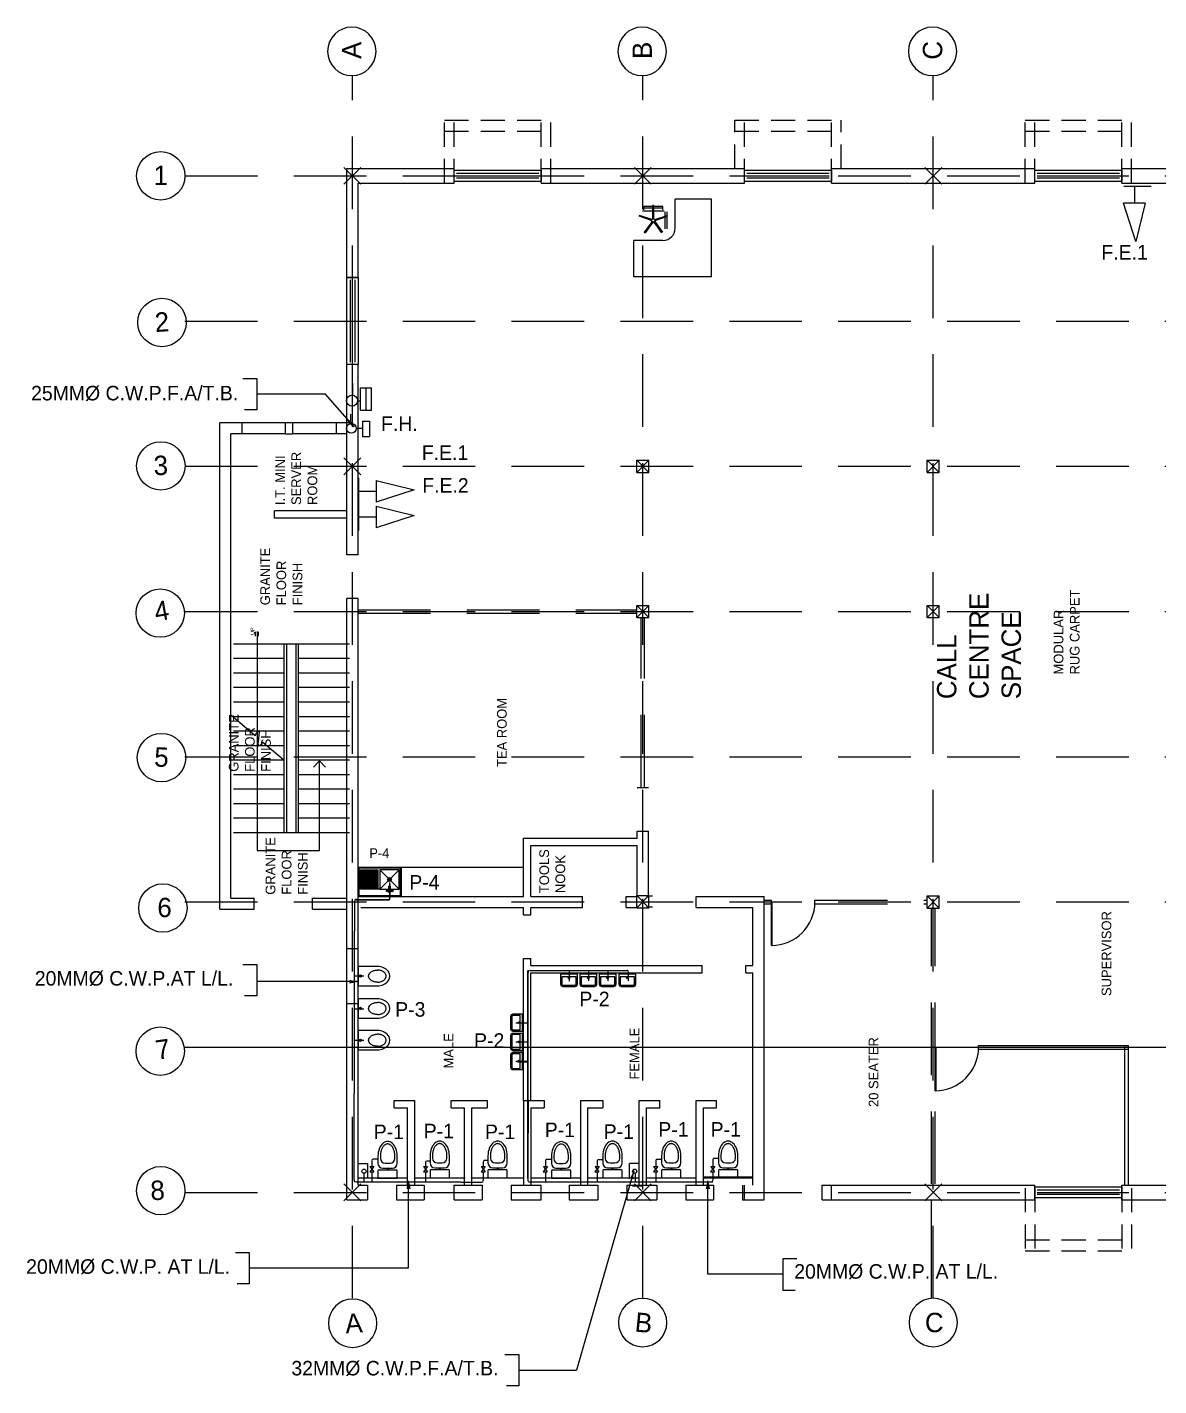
# Model space of a CAD drawing. Extents: x -2017610 to 288295, y -639251 to 250994.
# Drawn here: x -299957 to -276574, y -313928 to -285862 of the extents above; entities that cross this region are included whole.
import ezdxf
from ezdxf.enums import TextEntityAlignment as Align

# ---------------------------------------------------------------- set-up
doc = ezdxf.new("R2010")
doc.units = 0
doc.header["$LTSCALE"] = 2
doc.header["$MEASUREMENT"] = 0
doc.linetypes.add('DASHED', pattern=[0.75, 0.5, -0.25])
doc.linetypes.add('DASHED2', pattern=[0.375, 0.25, -0.125])
doc.layers.get('0').update_dxf_attribs({"linetype": 'CONTINUOUS'})
for name, color, linetype in [('DIM', 8, 'CONTINUOUS'), ('DOORS', 8, 'CONTINUOUS'), ('FIXTURES', 7, 'CONTINUOUS'), ('GRID', 8, 'CONTINUOUS'), ('GRIDLINES', 8, 'DASHED2'), ('HANDRAILS', 8, 'CONTINUOUS'), ('HATCH', 8, 'CONTINUOUS'), ('LAYER1', 8, 'CONTINUOUS'), ('LAYER2', 8, 'CONTINUOUS'), ('LAYER4', 8, 'CONTINUOUS'), ('LAYER5', 8, 'CONTINUOUS'), ('SUPERVISOR_S_SEAT', 7, 'CONTINUOUS'), ('TEXT', 8, 'CONTINUOUS'), ('TEXT3', 8, 'CONTINUOUS'), ('WALLS', 8, 'CONTINUOUS'), ('WIN_DOORS', 8, 'CONTINUOUS'), ('WINDOWS_DOORS', 8, 'CONTINUOUS'), ('WTER', 8, 'CONTINUOUS')]:
    doc.layers.add(name, color=color, linetype=linetype)
doc.styles.add('LUCY', font='lsansi.ttf')
doc.styles.add('STYLUS', font='stylu.ttf')

# ---------------------------------------------------------------- blocks, each defined once
blk = doc.blocks.new('GRID_NO')
at = {"layer": 'GRID'}
blk.add_circle((0, 500), 500, dxfattribs=at)
blk.add_attdef('GRNO', text='', height=400, dxfattribs=at).set_placement((0, 500), align=Align.MIDDLE_CENTER)
blk = doc.blocks.new('W1800')
at = {"layer": 'WINDOWS_DOORS'}
for p, q in [((0, -1800), (0, 0)), ((0, 0), (230, 0)), ((230, 0), (230, -1800)), ((69, -1750), (69, -50)), ((114, -50), (114, -1750)), ((161, -1750), (161, -50)), ((230, -1800), (0, -1800))]:
    blk.add_line(p, q, dxfattribs=at)
blk = doc.blocks.new('STEP_ARROW')
at = {"layer": 'HATCH'}
for p, q in [((4524, 0), (0, 0)), ((0, 0), (0, -1290)), ((4431, 30), (4521, 30)), ((4431, -30), (4521, -30)), ((0, -1290), (1850, -1290)), ((1850, -1290), (1725, -1165)), ((1850, -1290), (1725, -1415))]:
    blk.add_line(p, q, dxfattribs=at)
at = {"layer": 'TEXT', "insert": (4454, 51), "char_height": 80, "width": 68, "attachment_point": 7}
blk.add_mtext('{\\fStylus BT|b0|i0|c0|p34;UP}', dxfattribs=at)
blk = doc.blocks.new('STEP_CUT')
at = {"layer": 'HANDRAILS', "linetype": 'CONTINUOUS'}
for p, q in [((333, 571), (-86, 79)), ((-225, -85), (-599, -524))]:
    blk.add_line(p, q, dxfattribs=at)
for points, knots in [([(-224, 17), (-266, 20), (-337, 17), (-265, -49), (-225, -85)], [321.725709, 321.725709, 321.725709, 321.725709, 418.129398, 535.034836, 535.034836, 535.034836, 535.034836]), ([(-86, 79), (-42, 49), (80, -36), (-134, 10), (-224, 17)], [0, 0, 0, 0, 115.30598, 321.725709, 321.725709, 321.725709, 321.725709])]:
    blk.add_open_spline(points, degree=3, knots=knots, dxfattribs=at)
blk = doc.blocks.new('WC')
for p, q in [((0, 458), (0, 308)), ((50, 458), (50, 408)), ((150, 308), (250, 308)), ((350, 408), (350, 458)), ((400, 308), (400, 458)), ((0, 150), (0, 0)), ((0, 0), (400, 0)), ((25, 175), (375, 175)), ((100, 208), (300, 208)), ((190, 208), (190, 175)), ((210, 208), (210, 175)), ((400, 0), (400, 150))]:
    blk.add_line(p, q)
for centre, radius, start, end in [((100, 308), 100, 180, 270), ((150, 408), 100, 180, 270), ((250, 408), 100, 270, 0), ((300, 308), 100, 270, 0), ((300, 308), 100, 270, 0), ((25, 150), 25, 90, 180), ((375, 150), 25, 360, 90)]:
    blk.add_arc(centre, radius, start, end)
blk.add_ellipse((200, 458), major_axis=(0, 300), ratio=0.666667, start_param=4.712389, end_param=7.853982)
blk.add_open_spline([(350, 458), (350, 466), (350, 474), (348, 496), (347, 510), (342, 537), (339, 551), (332, 576), (327, 588), (318, 611), (312, 622), (301, 641), (294, 650), (283, 665), (277, 670), (266, 681), (261, 685), (250, 693), (244, 696), (233, 701), (228, 703), (217, 706), (212, 707), (201, 708), (196, 708), (185, 706), (180, 705), (169, 702), (163, 700), (152, 694), (147, 691), (136, 682), (130, 678), (119, 667), (114, 661), (104, 647), (99, 640), (89, 624), (85, 616), (77, 598), (73, 589), (66, 569), (63, 559), (58, 538), (56, 527), (53, 506), (52, 494), (50, 475), (50, 466), (50, 458)], degree=3, knots=[4.712389, 4.712389, 4.712389, 4.712389, 4.805294, 4.805294, 4.96378, 4.96378, 5.122267, 5.122267, 5.280753, 5.280753, 5.439239, 5.439239, 5.597725, 5.597725, 5.724795, 5.724795, 5.851866, 5.851866, 5.978936, 5.978936, 6.106006, 6.106006, 6.233076, 6.233076, 6.360146, 6.360146, 6.487216, 6.487216, 6.614287, 6.614287, 6.741357, 6.741357, 6.868427, 6.868427, 6.995497, 6.995497, 7.122567, 7.122567, 7.249638, 7.249638, 7.376708, 7.376708, 7.503778, 7.503778, 7.630848, 7.630848, 7.757918, 7.757918, 7.853982, 7.853982, 7.853982, 7.853982])
blk = doc.blocks.new('BIDET')
for p, q in [((0, 400), (0, 0)), ((400, 0), (400, 400)), ((0, 0), (400, 0)), ((0, 0), (200, 0)), ((0, 0), (200, 0))]:
    blk.add_line(p, q)
for radius in [23.9, 18.9, 13.9]:
    blk.add_circle((200, 50), radius)
blk.add_ellipse((200, 400), major_axis=(0, 256), ratio=0.780874, start_param=4.712389, end_param=7.853982)
for points in [[(325, 400), (325, 406), (325, 413), (323, 429), (322, 439), (318, 459), (316, 469), (309, 487), (306, 496), (298, 512), (293, 520), (284, 534), (279, 540), (268, 551), (263, 556), (252, 564), (246, 568), (235, 574), (229, 576), (218, 579), (213, 580), (202, 581), (197, 581), (186, 580), (180, 579), (169, 576), (164, 573), (153, 567), (147, 564), (136, 555), (131, 550), (120, 538), (115, 532), (106, 518), (101, 510), (93, 494), (90, 485), (84, 466), (81, 457), (78, 437), (76, 427), (75, 411), (75, 406), (75, 400)], [(325, 400), (325, 394), (325, 387), (323, 371), (322, 361), (318, 341), (316, 331), (309, 313), (306, 304), (298, 288), (293, 280), (284, 266), (279, 260), (268, 249), (263, 244), (252, 236), (246, 232), (235, 226), (229, 224), (218, 221), (213, 220), (202, 219), (197, 219), (186, 220), (180, 221), (169, 224), (164, 227), (153, 233), (147, 236), (136, 245), (131, 250), (120, 262), (115, 268), (106, 282), (101, 290), (93, 306), (90, 315), (84, 334), (81, 343), (78, 363), (76, 373), (75, 389), (75, 394), (75, 400)]]:
    blk.add_open_spline(points, degree=3, knots=[4.712389, 4.712389, 4.712389, 4.712389, 4.809848, 4.809848, 4.965569, 4.965569, 5.121291, 5.121291, 5.277012, 5.277012, 5.432733, 5.432733, 5.588455, 5.588455, 5.744176, 5.744176, 5.899897, 5.899897, 6.055619, 6.055619, 6.21134, 6.21134, 6.367061, 6.367061, 6.522783, 6.522783, 6.678504, 6.678504, 6.834226, 6.834226, 6.989947, 6.989947, 7.145668, 7.145668, 7.30139, 7.30139, 7.457111, 7.457111, 7.612832, 7.612832, 7.768554, 7.768554, 7.853982, 7.853982, 7.853982, 7.853982])
blk = doc.blocks.new('900_DOOR_2')
at = {"layer": 'LAYER5'}
for p, q in [((900, 20), (0, 20)), ((900, 0), (0, 0))]:
    blk.add_line(p, q, dxfattribs=at)
blk.add_arc((0, 0), 900, 0, 90, dxfattribs=at)
blk = doc.blocks.new('SINK900')
for p, q in [((0, 600), (0, 0)), ((900, 600), (0, 600)), ((0, 600), (50, 600)), ((0, 600), (100, 600)), ((20, 580), (20, 20)), ((880, 580), (20, 580)), ((880, 20), (880, 580)), ((900, 0), (900, 600)), ((450, 450), (50, 50)), ((50, 450), (450, 50)), ((50, 450), (50, 50)), ((450, 450), (50, 450)), ((168, 489), (325, 489)), ((230, 518), (230, 390)), ((230, 518), (260, 518)), ((260, 390), (230, 390)), ((260, 518), (260, 390)), ((450, 50), (450, 450)), ((450, 50), (450, 450)), ((450, 450), (850, 450)), ((490, 50), (490, 450)), ((490, 425), (850, 425)), ((490, 400), (850, 400)), ((490, 375), (850, 375)), ((490, 350), (850, 350)), ((490, 325), (850, 325)), ((490, 300), (850, 300)), ((850, 450), (850, 50)), ((0, 0), (900, 0)), ((20, 20), (880, 20)), ((50, 50), (450, 50)), ((490, 275), (850, 275)), ((850, 250), (490, 250)), ((850, 225), (490, 225)), ((850, 225), (490, 225)), ((850, 200), (490, 200)), ((850, 175), (490, 175)), ((850, 150), (490, 150)), ((850, 125), (490, 125)), ((850, 100), (490, 100)), ((850, 75), (490, 75)), ((850, 50), (490, 50))]:
    blk.add_line(p, q)
for centre, radius in [((197, 485), 20), ((250, 250), 40), ((288, 485), 20), ((250, 250), 30)]:
    blk.add_circle(centre, radius)
blk = doc.blocks.new('DESK_N_SEAT_1')
at = {"layer": 'SUPERVISOR_S_SEAT'}
for p, q in [((-823, -823), (-823, 777)), ((-823, 777), (-73, 777)), ((-73, 177), (-73, 777)), ((97, 564), (85, 548)), ((318, 403), (97, 564)), ((340, 411), (425, 670)), ((350, 408), (434, 667)), ((359, 404), (444, 664)), ((444, 664), (425, 670)), ((534, 155), (534, 597)), ((559, 573), (624, 573)), ((594, 179), (594, 573)), ((624, 179), (624, 573)), ((306, 387), (85, 548)), ((306, 364), (85, 204)), ((312, 395), (91, 556)), ((312, 356), (91, 195)), ((318, 348), (97, 187)), ((340, 341), (425, 81)), ((350, 344), (434, 84)), ((359, 347), (444, 87)), ((373, 386), (646, 386)), ((373, 376), (646, 376)), ((373, 366), (646, 366)), ((646, 366), (646, 386)), ((164, 131), (514, 131)), ((164, 91), (514, 91)), ((425, 81), (444, 87)), ((559, 179), (624, 179)), ((177, -73), (777, -73)), ((777, -823), (777, -73)), ((-823, -823), (777, -823))]:
    blk.add_line(p, q, dxfattribs=at)
blk.add_circle((339, 376), 35, dxfattribs=at)
blk.add_arc((177, 177), 250, 180, 270, dxfattribs=at)
blk = doc.blocks.new('250_COLUMN')
at = {"layer": 'LAYER1'}
for p, q in [((125, 125), (-125, -125)), ((-125, 125), (125, -125))]:
    blk.add_line(p, q, dxfattribs=at)
at = {"layer": 'LAYER2'}
for p, q in [((-125, 125), (125, 125)), ((-125, 125), (-125, -125)), ((125, 125), (125, -125)), ((-125, -125), (125, -125))]:
    blk.add_line(p, q, dxfattribs=at)
blk = doc.blocks.new('BASIN350')
for p, q in [((0, 200), (0, 0)), ((0, 0), (350, 0)), ((25, 200), (25, 50)), ((25, 50), (325, 50)), ((300, 250), (50, 250)), ((300, 225), (50, 225)), ((325, 50), (325, 200)), ((350, 0), (350, 200))]:
    blk.add_line(p, q)
for radius in [17.4, 12.4]:
    blk.add_circle((175, 75), radius)
for centre, radius, start, end in [((50, 200), 50, 90, 180), ((50, 200), 25, 90, 180), ((300, 200), 50, 0, 90), ((300, 200), 25, 360, 90)]:
    blk.add_arc(centre, radius, start, end)

msp = doc.modelspace()

# ---------------------------------------------------------------- linework, layer by layer
at = {"layer": 'DOORS', "color": 1}
for p, q in [((-293236, -293212.7), (-293236, -293453.7)), ((-293197.5, -294120.4), (-293333.4, -294016.6)), ((-293266.1, -294050.2), (-293266.1, -293853)), ((-293125.7, -305577.8), (-295214.7, -305577.8)), ((-293125.7, -305577.8), (-293293.4, -305611.4)), ((-287421.3, -309488.7), (-288604.5, -313604.4)), ((-292085.1, -309692.6), (-292051.5, -309860.3)), ((-292085.1, -309726.8), (-292085.1, -311500.8)), ((-285901.9, -309691.4), (-285868.3, -309859.1)), ((-285901.9, -309746.8), (-285901.9, -311613.8)), ((-292085.1, -311500.8), (-295366.9, -311500.8)), ((-285901.9, -311613.8), (-284341.9, -311613.8)), ((-289800, -313604.4), (-288604.5, -313604.4))]:
    msp.add_line(p, q, dxfattribs=at)
for points in [[(-293197.5, -294120.4), (-293333.4, -294016.6), (-293284.1, -293971)], [(-293125.7, -305577.8), (-293293.4, -305611.4), (-293295.1, -305544.3)], [(-287421.3, -309488.7), (-287435.3, -309659.2), (-287500.3, -309642.3)], [(-292085.1, -309692.6), (-292051.5, -309860.3), (-292118.6, -309862)], [(-285901.9, -309691.4), (-285868.3, -309859.1), (-285935.4, -309860.9)]]:
    msp.add_solid(points, dxfattribs=at)
at = {"layer": 'FIXTURES'}
msp.add_line((-289700.6, -303217.9), (-293120.6, -303217.9), dxfattribs=at)
at = {"layer": 'GRIDLINES', "ltscale": 3000}
for p, q in [((-293235.6, -312120), (-293235.6, -286862.1)), ((-287235.6, -312120), (-287235.6, -286862.1)), ((-281235.6, -312120), (-281235.6, -286862.1)), ((-296697, -288932.9), (-259448.7, -288932.9)), ((-296697, -291932.9), (-259448.7, -291932.9)), ((-296697, -294932.9), (-259448.7, -294932.9)), ((-296697, -297932.9), (-259448.7, -297932.9)), ((-293120.6, -297895.4), (-287360.6, -297895.4)), ((-293120.6, -297970.4), (-287360.6, -297970.4)), ((-287273.1, -301567.9), (-287273.1, -298057.9)), ((-287198.1, -301567.9), (-287198.1, -298057.9)), ((-296697, -300932.9), (-259448.7, -300932.9)), ((-296697, -303932.9), (-259448.7, -303932.9)), ((-283680.6, -303895.4), (-281360.6, -303895.4)), ((-283680.6, -303970.4), (-281360.6, -303970.4)), ((-281273.1, -309757.9), (-281273.1, -304057.9)), ((-281198.1, -309757.9), (-281198.1, -304057.9)), ((-296697, -309932.9), (-259448.7, -309932.9))]:
    msp.add_line(p, q, dxfattribs=at)
at = {"layer": 'GRIDLINES', "color": 206, "linetype": 'CONTINUOUS', "ltscale": 3000}
for p, q in [((-284730.6, -303892.9), (-284580.6, -303892.9)), ((-284730.6, -303895.4), (-284580.6, -303895.4)), ((-284580.6, -303970.4), (-284580.6, -303895.4)), ((-283680.6, -303970.4), (-283680.6, -303895.4)), ((-284730.6, -303970.4), (-284580.6, -303970.4)), ((-280298.1, -306970.4), (-280298.1, -306895.4))]:
    msp.add_line(p, q, dxfattribs=at)
at = {"layer": 'HANDRAILS'}
for p, q in [((-294644.6, -302505.2), (-294644.6, -298605.2)), ((-294594.6, -302505.2), (-294594.6, -298605.2)), ((-294399.6, -302505.2), (-294399.6, -298605.2)), ((-294349.6, -302505.2), (-294349.6, -298605.2))]:
    msp.add_line(p, q, dxfattribs=at)
at = {"layer": 'LAYER1'}
for p, q in [((-293410.6, -288757.9), (-293060.6, -289107.9)), ((-293060.6, -288757.9), (-293410.6, -289107.9)), ((-287410.6, -288757.9), (-287060.6, -289107.9)), ((-287060.6, -288757.9), (-287410.6, -289107.9)), ((-281410.6, -288757.9), (-281060.6, -289107.9)), ((-281060.6, -288757.9), (-281410.6, -289107.9)), ((-293410.6, -294757.9), (-293060.6, -295107.9)), ((-293060.6, -294757.9), (-293410.6, -295107.9)), ((-293299.6, -298605.2), (-295694.6, -298605.2)), ((-294644.6, -298905.2), (-295694.6, -298905.2)), ((-293299.6, -298905.2), (-294349.6, -298905.2)), ((-294644.6, -299205.2), (-295694.6, -299205.2)), ((-293299.6, -299205.2), (-294349.6, -299205.2)), ((-294644.6, -299505.2), (-295694.6, -299505.2)), ((-293299.6, -299505.2), (-294349.6, -299505.2)), ((-294644.6, -299805.2), (-295694.6, -299805.2)), ((-293299.6, -299805.2), (-294349.6, -299805.2)), ((-294644.6, -300105.2), (-295694.6, -300105.2)), ((-293299.6, -300105.2), (-294349.6, -300105.2)), ((-295349.7, -300405.2), (-295694.6, -300405.2)), ((-294644.6, -300405.2), (-295349.7, -300405.2)), ((-293299.6, -300405.2), (-294349.6, -300405.2)), ((-294997.2, -300705.2), (-295694.6, -300705.2)), ((-294644.6, -300705.2), (-294997.2, -300705.2)), ((-293299.6, -300705.2), (-294349.6, -300705.2)), ((-294644.6, -301005.2), (-295694.6, -301005.2)), ((-293299.6, -301005.2), (-294349.6, -301005.2)), ((-294644.6, -301305.2), (-295694.6, -301305.2)), ((-293299.6, -301305.2), (-294349.6, -301305.2)), ((-294644.6, -301605.2), (-295694.6, -301605.2)), ((-293299.6, -301605.2), (-294349.6, -301605.2)), ((-294644.6, -301905.2), (-295694.6, -301905.2)), ((-293299.6, -301905.2), (-294349.6, -301905.2)), ((-294644.6, -302205.2), (-295694.6, -302205.2)), ((-293299.6, -302205.2), (-294349.6, -302205.2)), ((-293299.6, -302505.2), (-295694.6, -302505.2)), ((-293410.6, -309757.9), (-293060.6, -310107.9)), ((-293060.6, -309757.9), (-293410.6, -310107.9)), ((-287410.6, -309757.9), (-287060.6, -310107.9)), ((-287060.6, -309757.9), (-287410.6, -310107.9)), ((-281410.6, -309757.9), (-281060.6, -310107.9)), ((-281060.6, -309757.9), (-281410.6, -310107.9))]:
    msp.add_line(p, q, dxfattribs=at)
at = {"layer": 'LAYER4', "linetype": 'DASHED2', "ltscale": 1000}
for p, q in [((-291335.6, -287782.9), (-289135.6, -287782.9)), ((-291335.6, -289082.9), (-291335.6, -287782.9)), ((-291135.6, -289082.9), (-291135.6, -287782.9)), ((-289335.6, -289082.9), (-289335.6, -287782.9)), ((-289135.6, -289082.9), (-289135.6, -287782.9)), ((-285335.6, -287782.9), (-283135.6, -287782.9)), ((-285335.6, -288782.9), (-285335.6, -287782.9)), ((-285135.6, -289082.9), (-285135.6, -287782.9)), ((-283335.6, -289082.9), (-283335.6, -287782.9)), ((-283135.6, -288782.9), (-283135.6, -287782.9)), ((-279335.6, -287782.9), (-277135.6, -287782.9)), ((-279335.6, -289082.9), (-279335.6, -287782.9)), ((-279135.6, -289082.9), (-279135.6, -287782.9)), ((-277335.6, -289082.9), (-277335.6, -287782.9)), ((-277135.6, -289082.9), (-277135.6, -287782.9)), ((-291335.6, -288012.9), (-289135.6, -288012.9)), ((-285335.6, -288012.9), (-283135.6, -288012.9)), ((-279335.6, -288012.9), (-277135.6, -288012.9)), ((-279335.6, -309842.9), (-279335.6, -311142.9)), ((-279135.6, -309842.9), (-279135.6, -311142.9)), ((-277335.6, -309842.9), (-277335.6, -311142.9)), ((-277135.6, -309842.9), (-277135.6, -311142.9)), ((-279335.6, -310912.9), (-277135.6, -310912.9)), ((-279335.6, -311142.9), (-277135.6, -311142.9))]:
    msp.add_line(p, q, dxfattribs=at)
at = {"layer": 'TEXT'}
msp.add_line((-281273.1, -312120), (-281273.1, -310107.9), dxfattribs=at)
at = {"layer": 'TEXT3', "color": 4}
for p, q in [((-276734.5, -289154), (-277294.5, -289154)), ((-277074.4, -289146.7), (-277074.4, -289500.2)), ((-276854.7, -289500.2), (-277303.5, -289500.2)), ((-277047.1, -290287.7), (-277303.5, -289500.2)), ((-276854.7, -289500.2), (-277047.1, -290287.7)), ((-292962.5, -293312.9), (-292962.5, -293772.9)), ((-293124.2, -293577.6), (-293071.6, -293577.6)), ((-293029.7, -294001), (-293029.7, -294319.1)), ((-293029.7, -294001), (-292882.1, -294001)), ((-292882.1, -294001), (-292882.1, -294319.1)), ((-293159.8, -294145.5), (-293029.7, -294145.5)), ((-293029.7, -294319.1), (-292882.1, -294319.1)), ((-293107.3, -295170), (-293107.3, -295730)), ((-292747.3, -295227.7), (-292747.3, -295676.4)), ((-292747.3, -295227.7), (-291959.7, -295420)), ((-293107.3, -295447.3), (-292747.3, -295447.3)), ((-291959.7, -295420), (-292747.3, -295676.4)), ((-293107.3, -295700), (-293107.3, -296260)), ((-292747.3, -295757.7), (-292747.3, -296206.4)), ((-292747.3, -295757.7), (-291959.7, -295950)), ((-293107.3, -295977.3), (-292747.3, -295977.3)), ((-291959.7, -295950), (-292747.3, -296206.4)), ((-289827.8, -307238.1), (-289605.4, -307238.1))]:
    msp.add_line(p, q, dxfattribs=at)
at = {"layer": 'TEXT3', "color": 1}
for p, q in [((-295502.5, -293118.9), (-295214.7, -293118.9)), ((-295214.7, -293118.9), (-295214.7, -293766.3)), ((-293792.7, -293442.8), (-295214.7, -293442.8)), ((-293197.5, -294120.4), (-293792.7, -293442.8)), ((-295214.7, -293766.3), (-295468.6, -293766.3)), ((-295502.5, -305226.6), (-295214.7, -305226.6)), ((-295214.7, -305226.6), (-295214.7, -305873.9)), ((-295214.7, -305873.9), (-295468.6, -305873.9)), ((-295654.6, -311177.1), (-295366.9, -311177.1)), ((-295366.9, -311177.1), (-295366.9, -311824.4)), ((-284054.1, -311306), (-284341.9, -311306)), ((-284341.9, -311306), (-284341.9, -311953.4)), ((-295366.9, -311824.4), (-295620.8, -311824.4)), ((-284341.9, -311953.4), (-284088, -311953.4)), ((-290087.8, -313280.8), (-289800, -313280.8)), ((-289800, -313280.8), (-289800, -313928.1)), ((-289800, -313928.1), (-290053.9, -313928.1))]:
    msp.add_line(p, q, dxfattribs=at)
at = {"layer": 'TEXT3', "color": 4, "linetype": 'DASHED'}
for p, q in [((-292460.9, -303573.5), (-292460.9, -303849.9)), ((-293200.5, -309683.1), (-293188.6, -303908.4)), ((-293158.6, -303878.5), (-292491, -303879.9)), ((-289571.5, -305347.9), (-287564.8, -305347.9)), ((-288750.9, -305575.2), (-288750.9, -305347.9)), ((-288350.9, -305565.2), (-288350.9, -305347.9)), ((-287950.9, -305568.1), (-287950.9, -305347.9)), ((-293191.8, -305460), (-292999.4, -305460)), ((-289607.1, -308050.6), (-289601.5, -305377.9)), ((-287534.8, -305568.1), (-287534.8, -305377.9)), ((-293193.2, -306140), (-292999.4, -306140)), ((-289810.4, -306430), (-289603.7, -306430)), ((-293194.6, -306790), (-292999.4, -306790)), ((-289810.4, -306820), (-289604.5, -306820)), ((-289607.1, -308040.6), (-289610.4, -309683.9)), ((-292835.4, -309277), (-292835.4, -309399.8)), ((-292711.2, -309247), (-292805.4, -309247)), ((-290435.3, -309272), (-290503, -309272)), ((-289248.6, -309280), (-289248.6, -309399.8)), ((-289108.6, -309250), (-289218.6, -309250)), ((-288060.4, -309260), (-288150.4, -309260)), ((-286970.4, -309280), (-286970.4, -309399.8)), ((-286850.4, -309250), (-286940.4, -309250)), ((-285790.4, -309260), (-285790.4, -309399.8)), ((-285670.4, -309230), (-285760.4, -309230)), ((-293002.8, -309537.6), (-293002.8, -309713.5)), ((-292835.4, -309509.1), (-292835.4, -309713.7)), ((-291726.5, -309317.7), (-291726.5, -309399.8)), ((-291726.5, -309509.1), (-291726.5, -309716.1)), ((-291632.9, -309287.7), (-291696.5, -309287.7)), ((-290533, -309302), (-290533, -309399.8)), ((-290533, -309509.1), (-290533, -309688.5)), ((-289248.6, -309509.1), (-289248.6, -309713.8)), ((-288180.4, -309290), (-288180.4, -309399.8)), ((-288180.4, -309509.1), (-288180.4, -309713.5)), ((-287395.8, -309538.2), (-287395.8, -309713.2)), ((-286970.4, -309509.1), (-286970.4, -309713.1)), ((-285790.4, -309453.6), (-285790.4, -309457.3)), ((-285790.4, -309509.1), (-285790.4, -309683.1)), ((-293170.6, -309713.2), (-290563.1, -309718.5)), ((-289580.4, -309714), (-286931, -309713)), ((-286941.3, -309714), (-285820.4, -309713.1))]:
    msp.add_line(p, q, dxfattribs=at)
at = {"layer": 'TEXT3', "color": 4, "linetype": 'CONTINUOUS'}
for p, q in [((-292792.6, -309399.8), (-292879.4, -309509.1)), ((-292792.6, -309399.8), (-292879.4, -309509.1)), ((-292879.4, -309509.1), (-292796.8, -309509.1)), ((-292879.4, -309509.1), (-292796.8, -309509.1)), ((-292878.1, -309399.8), (-292792.6, -309399.8)), ((-292878.1, -309399.8), (-292796.8, -309509.1)), ((-292878.1, -309399.8), (-292792.6, -309399.8)), ((-292878.1, -309399.8), (-292796.8, -309509.1)), ((-291683.8, -309399.8), (-291770.6, -309509.1)), ((-291683.8, -309399.8), (-291770.6, -309509.1)), ((-291770.6, -309509.1), (-291688, -309509.1)), ((-291770.6, -309509.1), (-291688, -309509.1)), ((-291769.3, -309399.8), (-291683.8, -309399.8)), ((-291769.3, -309399.8), (-291688, -309509.1)), ((-291769.3, -309399.8), (-291683.8, -309399.8)), ((-291769.3, -309399.8), (-291688, -309509.1)), ((-290490.3, -309399.8), (-290577.1, -309509.1)), ((-290490.3, -309399.8), (-290577.1, -309509.1)), ((-290577.1, -309509.1), (-290494.5, -309509.1)), ((-290577.1, -309509.1), (-290494.5, -309509.1)), ((-290575.8, -309399.8), (-290490.3, -309399.8)), ((-290575.8, -309399.8), (-290494.5, -309509.1)), ((-290575.8, -309399.8), (-290490.3, -309399.8)), ((-290575.8, -309399.8), (-290494.5, -309509.1)), ((-289205.9, -309399.8), (-289292.7, -309509.1)), ((-289205.9, -309399.8), (-289292.7, -309509.1)), ((-289292.7, -309509.1), (-289210.1, -309509.1)), ((-289292.7, -309509.1), (-289210.1, -309509.1)), ((-289291.4, -309399.8), (-289205.9, -309399.8)), ((-289291.4, -309399.8), (-289210.1, -309509.1)), ((-289291.4, -309399.8), (-289205.9, -309399.8)), ((-289291.4, -309399.8), (-289210.1, -309509.1)), ((-288137.7, -309399.8), (-288224.5, -309509.1)), ((-288137.7, -309399.8), (-288224.5, -309509.1)), ((-288224.5, -309509.1), (-288141.9, -309509.1)), ((-288224.5, -309509.1), (-288141.9, -309509.1)), ((-288223.2, -309399.8), (-288137.7, -309399.8)), ((-288223.2, -309399.8), (-288141.9, -309509.1)), ((-288223.2, -309399.8), (-288137.7, -309399.8)), ((-288223.2, -309399.8), (-288141.9, -309509.1)), ((-286927.7, -309399.8), (-287014.5, -309509.1)), ((-286927.7, -309399.8), (-287014.5, -309509.1)), ((-287014.5, -309509.1), (-286931.9, -309509.1)), ((-287014.5, -309509.1), (-286931.9, -309509.1)), ((-287013.2, -309399.8), (-286927.7, -309399.8)), ((-287013.2, -309399.8), (-286931.9, -309509.1)), ((-287013.2, -309399.8), (-286927.7, -309399.8)), ((-287013.2, -309399.8), (-286931.9, -309509.1)), ((-285747.7, -309399.8), (-285834.5, -309509.1)), ((-285747.7, -309399.8), (-285834.5, -309509.1)), ((-285834.5, -309509.1), (-285751.9, -309509.1)), ((-285834.5, -309509.1), (-285751.9, -309509.1)), ((-285833.2, -309399.8), (-285747.7, -309399.8)), ((-285833.2, -309399.8), (-285751.9, -309509.1)), ((-285833.2, -309399.8), (-285747.7, -309399.8)), ((-285833.2, -309399.8), (-285751.9, -309509.1))]:
    msp.add_line(p, q, dxfattribs=at)
at = {"layer": 'TEXT3', "color": 4}
msp.add_circle((-293259.7, -294150), 100, dxfattribs=at)
at = {"layer": 'TEXT3', "color": 4, "linetype": 'DASHED'}
for centre, start, end in [((-293158.6, -303908.5), 89.88201, 179.88201), ((-292490.9, -303849.9), 269.88201, 0), ((-289571.5, -305377.9), 90, 179.88201), ((-287564.8, -305377.9), 0, 90), ((-292805.4, -309277), 90, 180), ((-290503, -309302), 90, 180), ((-289218.6, -309280), 90, 180), ((-288150.4, -309290), 90, 180), ((-286940.4, -309280), 90, 180), ((-285760.4, -309260), 90, 180), ((-291696.5, -309317.7), 90, 180), ((-293170.5, -309683.2), 179.88201, 269.88201), ((-290563, -309688.5), 269.88201, 0), ((-289580.4, -309684), 179.88201, 270.02057), ((-285820.4, -309683.1), 270.04229, 0)]:
    msp.add_arc(centre, 30, start, end, dxfattribs=at)
at = {"layer": 'WALLS'}
for p, q in [((-293350.6, -288782.9), (-291135.6, -288782.9)), ((-293350.6, -291032.9), (-293350.6, -288782.9)), ((-291135.6, -289082.9), (-291135.6, -288782.9)), ((-289335.6, -289082.9), (-289335.6, -288782.9)), ((-289335.6, -288782.9), (-285135.6, -288782.9)), ((-285135.6, -289082.9), (-285135.6, -288782.9)), ((-283335.6, -289082.9), (-283335.6, -288782.9)), ((-283335.6, -288782.9), (-279135.6, -288782.9)), ((-279135.6, -289082.9), (-279135.6, -288782.9)), ((-277335.6, -289082.9), (-277335.6, -288782.9)), ((-277335.6, -288782.9), (-273135.6, -288782.9)), ((-293120.6, -289082.9), (-291135.6, -289082.9)), ((-293120.6, -291032.9), (-293120.6, -289082.9)), ((-289335.6, -289082.9), (-285135.6, -289082.9)), ((-283335.6, -289082.9), (-279135.6, -289082.9)), ((-277335.6, -289082.9), (-273135.6, -289082.9)), ((-293120.6, -291032.9), (-293350.6, -291032.9)), ((-293120.6, -292832.9), (-293350.6, -292832.9)), ((-293350.6, -296762.9), (-293350.6, -292832.9)), ((-293120.6, -296762.9), (-293120.6, -292832.9)), ((-295975.6, -304082.9), (-295975.6, -294032.9)), ((-294623.1, -294032.9), (-295975.6, -294032.9)), ((-295523.1, -294032.9), (-295523.1, -294262.9)), ((-294473.1, -294032.9), (-294623.1, -294032.9)), ((-294623.1, -294032.9), (-294623.1, -294262.9)), ((-293350.6, -294032.9), (-294473.1, -294032.9)), ((-294473.1, -294032.9), (-294473.1, -294262.9)), ((-293573.1, -294032.9), (-293573.1, -294262.9)), ((-293318.2, -294033.1), (-293540.7, -294032.6)), ((-295745.6, -303852.9), (-295745.6, -294262.9)), ((-294623.1, -294262.9), (-295745.6, -294262.9)), ((-294623.1, -294262.9), (-294473.1, -294262.9)), ((-293350.6, -294262.9), (-294473.1, -294262.9)), ((-294845.6, -296002.9), (-294845.6, -295852.9)), ((-294473.1, -295852.9), (-294845.6, -295852.9)), ((-293350.6, -296002.9), (-294845.6, -296002.9)), ((-293350.6, -295852.9), (-294473.1, -295852.9)), ((-293120.6, -296762.9), (-293350.6, -296762.9)), ((-293350.6, -303757.9), (-293350.6, -297662.9)), ((-293120.6, -297662.9), (-293350.6, -297662.9)), ((-293120.6, -303757.9), (-293120.6, -297662.9)), ((-287350.6, -301567.9), (-287120.6, -301567.9)), ((-287350.6, -302617.9), (-287350.6, -302467.9)), ((-287350.6, -302467.9), (-287120.6, -302467.9)), ((-287120.6, -303802.4), (-287120.6, -302467.9)), ((-289700.6, -302617.9), (-287350.6, -302617.9)), ((-289700.6, -303817.9), (-289700.6, -302617.9)), ((-289550.6, -303817.9), (-289550.6, -302767.9)), ((-289550.6, -302767.9), (-287350.6, -302767.9)), ((-287350.6, -303802.4), (-287350.6, -302767.9)), ((-295745.6, -303852.9), (-295263.1, -303852.9)), ((-295263.1, -304079.5), (-295263.1, -303849.5)), ((-294063.1, -304079.5), (-294063.1, -303849.5)), ((-294063.1, -303852.9), (-293350.6, -303852.9)), ((-293350.6, -304895.4), (-293350.6, -303757.9)), ((-293120.6, -304895.4), (-293120.6, -303757.9)), ((-293060.6, -303817.9), (-289700.6, -303817.9)), ((-289550.6, -303817.9), (-288482.8, -303817.9)), ((-288482.8, -304047.9), (-288482.8, -303817.9)), ((-287582.8, -304047.9), (-287582.8, -303817.9)), ((-287582.8, -303817.9), (-287360.6, -303817.9)), ((-287032.8, -303812.4), (-287162.5, -303812.4)), ((-286132.8, -303817.9), (-284730.6, -303817.9)), ((-286132.8, -304047.9), (-286132.8, -303817.9)), ((-284730.6, -310082.9), (-284730.6, -303817.9)), ((-295975.6, -304082.9), (-295263.1, -304082.9)), ((-294063.1, -304082.9), (-293350.6, -304082.9)), ((-293060.6, -304047.9), (-289700.6, -304047.9)), ((-289700.6, -304197.9), (-289700.6, -304047.9)), ((-289700.6, -304197.9), (-289550.6, -304197.9)), ((-289550.6, -304197.9), (-289550.6, -304047.9)), ((-289550.6, -304047.9), (-288482.8, -304047.9)), ((-287582.8, -304047.9), (-287360.6, -304047.9)), ((-287032.8, -304042.4), (-287162.5, -304042.4)), ((-286132.8, -304047.9), (-284960.6, -304047.9)), ((-284960.6, -305247.9), (-284960.6, -304047.9)), ((-293350.6, -307832.9), (-293350.6, -304895.4)), ((-293350.6, -304895.4), (-293120.6, -304895.4)), ((-293350.6, -304895.4), (-293120.6, -304895.4)), ((-293120.6, -307832.9), (-293120.6, -304895.4)), ((-289700.6, -305247.9), (-289700.6, -305097.9)), ((-289700.6, -305097.9), (-289550.6, -305097.9)), ((-289700.6, -308032.9), (-289700.6, -305247.9)), ((-289550.6, -305247.9), (-289550.6, -305097.9)), ((-289550.6, -305247.9), (-286010.6, -305247.9)), ((-286010.6, -305397.9), (-286010.6, -305247.9)), ((-285110.6, -305397.9), (-285110.6, -305247.9)), ((-285110.6, -305247.9), (-284960.6, -305247.9)), ((-289550.6, -308032.9), (-289550.6, -305397.9)), ((-289550.6, -305397.9), (-286010.6, -305397.9)), ((-285110.6, -305397.9), (-284960.6, -305397.9)), ((-284960.6, -309782.9), (-284960.6, -305397.9)), ((-293350.6, -306032.9), (-293120.6, -306032.9)), ((-293350.6, -310082.9), (-293350.6, -307832.9)), ((-293120.6, -309782.9), (-293120.6, -307832.9)), ((-292370.6, -308032.9), (-291945.6, -308032.9)), ((-292370.6, -308182.9), (-292370.6, -308032.9)), ((-291945.6, -309782.9), (-291945.6, -308032.9)), ((-291195.6, -308182.9), (-291195.6, -308032.9)), ((-291195.6, -308032.9), (-290770.6, -308032.9)), ((-290770.6, -308032.9), (-290450.6, -308032.9)), ((-290450.6, -308032.9), (-290450.6, -308182.9)), ((-289700.6, -308032.9), (-289700.6, -309782.9)), ((-289700.6, -308032.9), (-289275.6, -308032.9)), ((-289275.6, -308032.9), (-289275.6, -308182.9)), ((-288525.6, -308032.9), (-288525.6, -309782.9)), ((-288525.6, -308032.9), (-288059.5, -308032.9)), ((-288059.5, -308032.9), (-288059.5, -308182.9)), ((-287310.6, -309782.9), (-287310.6, -308032.9)), ((-287310.6, -308032.9), (-286885.6, -308032.9)), ((-286885.6, -308182.9), (-286885.6, -308032.9)), ((-286135.6, -309782.9), (-286135.6, -308032.9)), ((-286135.6, -308032.9), (-285710.6, -308032.9)), ((-285710.6, -308182.9), (-285710.6, -308032.9)), ((-292370.6, -308182.9), (-292095.6, -308182.9)), ((-292095.6, -309782.9), (-292095.6, -308182.9)), ((-291195.6, -308182.9), (-290920.6, -308182.9)), ((-290920.6, -309782.9), (-290920.6, -308182.9)), ((-290770.6, -309782.9), (-290770.6, -308182.9)), ((-290770.6, -308182.9), (-290450.6, -308182.9)), ((-289550.6, -308182.9), (-289550.6, -309782.9)), ((-289550.6, -308182.9), (-289275.6, -308182.9)), ((-288375.6, -308182.9), (-288375.6, -309782.9)), ((-288375.6, -308182.9), (-288059.5, -308182.9)), ((-287160.6, -309782.9), (-287160.6, -308182.9)), ((-287160.6, -308182.9), (-286885.6, -308182.9)), ((-285985.6, -309782.9), (-285985.6, -308182.9)), ((-285985.6, -308182.9), (-285710.6, -308182.9)), ((-293120.6, -309333.6), (-292920.6, -309333.6)), ((-292920.6, -309633.6), (-292920.6, -309333.6)), ((-287510, -309649.9), (-287510, -309334.8)), ((-287310, -309334.8), (-287510, -309334.8)), ((-293120.6, -309632.9), (-292095.6, -309632.9)), ((-293120.6, -309782.9), (-292928.1, -309782.9)), ((-292928.1, -309782.9), (-292928.1, -310082.9)), ((-292328.1, -309782.9), (-292328.1, -310082.9)), ((-292328.1, -309782.9), (-291753.1, -309782.9)), ((-291945.6, -309632.9), (-290920.6, -309632.9)), ((-291930.6, -309632.9), (-290905.6, -309632.9)), ((-291753.1, -309782.9), (-291753.1, -310082.9)), ((-291753.1, -309782.9), (-291753.1, -310082.9)), ((-291135.6, -310082.9), (-291135.6, -309782.9)), ((-291135.6, -309782.9), (-290555.6, -309782.9)), ((-290770.6, -309632.9), (-289700.6, -309632.9)), ((-290555.6, -309782.9), (-290555.6, -310082.9)), ((-289955.6, -309782.9), (-289955.6, -310082.9)), ((-289955.6, -309782.9), (-289335.6, -309782.9)), ((-289550.6, -309632.9), (-288525.6, -309632.9)), ((-289335.6, -310082.9), (-289335.6, -309782.9)), ((-288758.1, -309782.9), (-288163.1, -309782.9)), ((-288758.1, -309782.9), (-288758.1, -310082.9)), ((-288375.6, -309632.9), (-287310.6, -309632.9)), ((-288163.1, -309782.9), (-288163.1, -310082.9)), ((-287563.1, -309782.9), (-287563.1, -310082.9)), ((-287563.1, -309782.9), (-286948.1, -309782.9)), ((-287448.5, -309799.9), (-287236, -309800.3)), ((-287448.4, -309782.9), (-287235.9, -309782.9)), ((-287160.6, -309632.9), (-286135.6, -309632.9)), ((-286948.1, -309782.9), (-286948.1, -310082.9)), ((-286348.1, -309782.9), (-286348.1, -310082.9)), ((-286348.1, -309782.9), (-285773.1, -309782.9)), ((-285985.6, -309632.9), (-284960.6, -309632.9)), ((-285980.6, -309612.9), (-284955.6, -309612.9)), ((-285773.1, -309782.9), (-285773.1, -310082.9)), ((-285773.1, -309782.9), (-285773.1, -310082.9)), ((-285173.1, -309782.9), (-285173.1, -310082.9)), ((-285135.6, -310082.9), (-285135.6, -309782.9)), ((-283530.6, -309782.9), (-279135.6, -309782.9)), ((-283530.6, -310082.9), (-283530.6, -309782.9)), ((-283335.6, -310082.9), (-283335.6, -309782.9)), ((-279135.6, -310082.9), (-279135.6, -309782.9)), ((-277335.6, -310082.9), (-277335.6, -309782.9)), ((-277335.6, -309782.9), (-273135.6, -309782.9)), ((-293350.6, -310082.9), (-292928.1, -310082.9)), ((-292328.1, -310082.9), (-291753.1, -310082.9)), ((-291135.6, -310082.9), (-290555.6, -310082.9)), ((-289955.6, -310082.9), (-289335.6, -310082.9)), ((-288758.1, -310082.9), (-288163.1, -310082.9)), ((-287563.1, -310082.9), (-286948.1, -310082.9)), ((-286348.1, -310082.9), (-285773.1, -310082.9)), ((-285173.1, -310082.9), (-284730.6, -310082.9)), ((-283530.6, -310082.9), (-279135.6, -310082.9)), ((-277335.6, -310082.9), (-273135.6, -310082.9))]:
    msp.add_line(p, q, dxfattribs=at)
at = {"layer": 'WALLS', "color": 4}
for p, q in [((-293071.6, -293774.3), (-293071.6, -293312.9)), ((-293071.6, -293312.9), (-292845.4, -293312.9)), ((-292845.4, -293774.3), (-292845.4, -293312.9)), ((-293071.6, -293772.9), (-292845.4, -293772.9))]:
    msp.add_line(p, q, dxfattribs=at)
for centre, radius in [((-293243.6, -293576.1), 114.5), ((-292998.3, -309494.5), 43.3), ((-287404, -309495.7), 43.3)]:
    msp.add_circle(centre, radius, dxfattribs=at)
at = {"layer": 'WIN_DOORS'}
for p, q in [((-296697, -306932.9), (-259448.7, -306932.9)), ((-280298.1, -306895.4), (-277198.1, -306895.4)), ((-280298.1, -306970.4), (-277198.1, -306970.4)), ((-277273.1, -306970.4), (-277273.1, -306895.4)), ((-277273.1, -309782.9), (-277273.1, -306970.4)), ((-277198.1, -309782.9), (-277198.1, -306895.4))]:
    msp.add_line(p, q, dxfattribs=at)
at = {"layer": 'WTER'}
for p, q in [((-292469.7, -303530), (-292469.7, -303890)), ((-293180.6, -303887.9), (-292469.7, -303887.9)), ((-289610.6, -309639.8), (-289610.6, -305347.9)), ((-293069.7, -305450), (-293069.7, -305470)), ((-289858.1, -306430), (-289609.7, -306430)), ((-289858.1, -306820), (-289609.7, -306820)), ((-289858.1, -307220), (-289609.7, -307220)), ((-292835.4, -309387), (-292835.4, -309399.8)), ((-292835.4, -309453.6), (-292835.4, -309457.3)), ((-291726.5, -309453.6), (-291726.5, -309457.3)), ((-290533, -309453.6), (-290533, -309457.3)), ((-289248.6, -309453.6), (-289248.6, -309457.3)), ((-288180.4, -309453.6), (-288180.4, -309457.3)), ((-288180.4, -309453.6), (-288180.4, -309457.3)), ((-286970.4, -309453.6), (-286970.4, -309457.3)), ((-286970.4, -309453.6), (-286970.4, -309457.3)), ((-285790.4, -309453.6), (-285790.4, -309457.3)), ((-289559.7, -309721.6), (-289550.6, -309721.6)), ((-289557.8, -309721.6), (-285789.7, -309712.5))]:
    msp.add_line(p, q, dxfattribs=at)

# ---------------------------------------------------------------- block references
at = {"layer": 'DIM', "rotation": 89.99999999999999}
for name, p in [('250_COLUMN', (-287235.6, -294932.9)), ('250_COLUMN', (-281235.6, -294932.9)), ('250_COLUMN', (-287235.6, -297932.9)), ('250_COLUMN', (-281235.6, -297932.9)), ('STEP_ARROW', (-295207, -302870.5)), ('STEP_CUT', (-295169.6, -300405.2)), ('250_COLUMN', (-287235.6, -303927.4))]:
    msp.add_blockref(name, p, dxfattribs=at)
at = {"layer": 'FIXTURES'}
for name, p, rotation in [('SINK900', (-292220.6, -303217.9), 180), ('BIDET', (-293120.6, -305264.2), 270), ('BASIN350', (-288586, -305427.2), 180), ('BASIN350', (-288185.6, -305427.2), 180), ('BASIN350', (-287787.2, -305427.2), 180), ('BASIN350', (-287380.5, -305427.2), 180), ('BIDET', (-293120.6, -305933.4), 270), ('BASIN350', (-289719.5, -306602), 89.99999999999999), ('BIDET', (-293120.6, -306589), 270), ('BASIN350', (-289719.5, -306999), 89.99999999999999), ('BASIN350', (-289719.5, -307394.8), 89.99999999999999)]:
    msp.add_blockref(name, p, dxfattribs=dict(at, rotation=rotation))
for p in [(-292708.9, -309638.8), (-291633.1, -309632.9), (-290435.6, -309632.9), (-289123.3, -309641.1), (-288063.1, -309632.9), (-286848.1, -309632.9), (-285673.1, -309632.9)]:
    msp.add_blockref('WC', p, dxfattribs=at)
at = {"layer": 'GRIDLINES', "ltscale": 3000, "rotation": 89.99999999999999}
msp.add_blockref('250_COLUMN', (-281235.6, -303932.9), dxfattribs=at)
at = {"layer": 'HATCH'}
ref = msp.add_blockref('GRID_NO', (-292749, -286362.1), dxfattribs=dict(at, xscale=-1, rotation=89.99999999999999))
ref.add_attrib('GRNO', 'A', dxfattribs={"layer": 'GRID', "height": 400, "rotation": 90, "style": 'STYLUS'}).set_placement((-293249, -286340.5), align=Align.MIDDLE_CENTER)
ref = msp.add_blockref('GRID_NO', (-286749, -286362.1), dxfattribs=dict(at, xscale=-1, rotation=89.99999999999999))
ref.add_attrib('GRNO', 'B', dxfattribs={"layer": 'GRID', "height": 400, "rotation": 90, "style": 'STYLUS'}).set_placement((-287249, -286340.5), align=Align.MIDDLE_CENTER)
ref = msp.add_blockref('GRID_NO', (-280749, -286362.1), dxfattribs=dict(at, xscale=-1, rotation=89.99999999999999))
ref.add_attrib('GRNO', 'C', dxfattribs={"layer": 'GRID', "height": 400, "rotation": 90, "style": 'STYLUS'}).set_placement((-281249, -286340.5), align=Align.MIDDLE_CENTER)
ref = msp.add_blockref('GRID_NO', (-297198.8, -288433), dxfattribs=dict(at, rotation=180.2142460903019))
ref.add_attrib('GRNO', '1', dxfattribs={"layer": 'GRID', "height": 400, "rotation": 0.21425, "style": 'STYLUS'}).set_placement((-297197, -288921.5), align=Align.MIDDLE_CENTER)
ref = msp.add_blockref('GRID_NO', (-297203.8, -291464.3), dxfattribs=dict(at, rotation=183.6913859864513))
ref.add_attrib('GRNO', '2', dxfattribs={"layer": 'GRID', "height": 400, "rotation": 3.69139, "style": 'STYLUS'}).set_placement((-297172.3, -291951.9), align=Align.MIDDLE_CENTER)
ref = msp.add_blockref('GRID_NO', (-297208.1, -294425.3), dxfattribs=dict(at, rotation=181.4814571708871))
ref.add_attrib('GRNO', '3', dxfattribs={"layer": 'GRID', "height": 400, "rotation": 1.48146, "style": 'STYLUS'}).set_placement((-297195.4, -294913.8), align=Align.MIDDLE_CENTER)
ref = msp.add_blockref('GRID_NO', (-297295.4, -297473.4), dxfattribs=dict(at, rotation=190.0805979875423))
ref.add_attrib('GRNO', '4', dxfattribs={"layer": 'GRID', "height": 400, "rotation": 10.0806, "style": 'STYLUS'}).set_placement((-297180.1, -297918.1), align=Align.MIDDLE_CENTER)
ref = msp.add_blockref('GRID_NO', (-297164.1, -300451.6), dxfattribs=dict(at, rotation=178.025065989118))
ref.add_attrib('GRNO', '5', dxfattribs={"layer": 'GRID', "height": 400, "rotation": 358.02507, "style": 'STYLUS'}).set_placement((-297181, -300939.9), align=Align.MIDDLE_CENTER)
ref = msp.add_blockref('GRID_NO', (-297144.9, -303557.2), dxfattribs=dict(at, rotation=179.0906195508009))
ref.add_attrib('GRNO', '6', dxfattribs={"layer": 'GRID', "height": 400, "rotation": 359.09062, "style": 'STYLUS'}).set_placement((-297117.7, -304046.3), align=Align.MIDDLE_CENTER)
ref = msp.add_blockref('GRID_NO', (-297278.7, -306519.6), dxfattribs=dict(at, rotation=188.2971449698368))
ref.add_attrib('GRNO', '7', dxfattribs={"layer": 'GRID', "height": 400, "rotation": 8.29714, "style": 'STYLUS'}).set_placement((-297154.2, -306974.8), align=Align.MIDDLE_CENTER)
ref = msp.add_blockref('GRID_NO', (-297220.3, -309397.4), dxfattribs=dict(at, rotation=182.7591076586203))
ref.add_attrib('GRNO', '8', dxfattribs={"layer": 'GRID', "height": 400, "rotation": 2.75911, "style": 'STYLUS'}).set_placement((-297262.7, -309888.6), align=Align.MIDDLE_CENTER)
ref = msp.add_blockref('GRID_NO', (-287286.9, -313119.1), dxfattribs=dict(at, xscale=-1, rotation=354.5226312711711))
ref.add_attrib('GRNO', 'B', dxfattribs={"layer": 'GRID', "height": 400, "rotation": 354.52263, "style": 'STYLUS'}).set_placement((-287217.6, -312623.4), align=Align.MIDDLE_CENTER)
ref = msp.add_blockref('GRID_NO', (-293193.1, -313134.8), dxfattribs=dict(at, xscale=-1, rotation=4.304468960507942))
ref.add_attrib('GRNO', 'A', dxfattribs={"layer": 'GRID', "height": 400, "rotation": 4.30447, "style": 'STYLUS'}).set_placement((-293209, -312634.6), align=Align.MIDDLE_CENTER)
at = {"layer": 'SUPERVISOR_S_SEAT'}
for name, p, rotation in [('DESK_N_SEAT_1', (-286642.6, -290193.8), 89.99999999999999), ('900_DOOR_2', (-284580.6, -303932.9), 270), ('900_DOOR_2', (-281198.1, -306932.9), 270)]:
    msp.add_blockref(name, p, dxfattribs=dict(at, rotation=rotation))
at = {"layer": 'TEXT'}
ref = msp.add_blockref('GRID_NO', (-281235.6, -313120), dxfattribs=dict(at, xscale=-1))
ref.add_attrib('GRNO', 'C', dxfattribs={"layer": 'GRID', "height": 400, "style": 'STYLUS'}).set_placement((-281213.9, -312620), align=Align.MIDDLE_CENTER)
at = {"layer": 'WIN_DOORS'}
for p, rotation in [((-291135.6, -289047.9), 89.99999999999999), ((-285135.6, -289047.9), 89.99999999999999), ((-279135.6, -289047.9), 89.99999999999999), ((-293120.6, -292832.9), 180), ((-279135.6, -310047.9), 89.99999999999999)]:
    msp.add_blockref('W1800', p, dxfattribs=dict(at, rotation=rotation))

# ---------------------------------------------------------------- texts
at = {"layer": 'TEXT', "attachment_point": 7, "rotation": 90, "style": 'STYLUS'}
for s, insert, char_height, width in [('I.T. MINI SERVER ROOM', (-293960.9, -295733.6), 200, 1998), ('GRANITE FLOOR FINISH', (-294269.7, -297803.7), 200, 1801), ('MODULAR RUG CARPET', (-278209.7, -299233.7), 200, 1801), ('CALL CENTRE SPACE', (-279418.2, -299743.6), 400, 3602), ('TEA ROOM', (-290045.3, -301144.1), 200, 1801), ('GRANITE FLOOR FINISH', (-294919.7, -301243.7), 200, 1801), ('GRANITE FLOOR FINISH', (-294159.7, -303783.7), 200, 1801), ('TOOLS NOOK', (-288837.6, -303750.3), 200, 981.845), ('MALE', (-291148.8, -307373.2), 200, 1801), ('FEMALE', (-287308.1, -307600.7), 200, 1801), ('20 SEATER', (-282365.9, -308168.1), 200, 1801)]:
    msp.add_mtext(s, dxfattribs=dict(at, insert=insert, char_height=char_height, width=width))
at = {"layer": 'TEXT', "insert": (-292888.9, -303024), "char_height": 200, "width": 1257, "attachment_point": 7}
msp.add_mtext('P-4', dxfattribs=at)
at = {"layer": 'TEXT3', "color": 1, "char_height": 300, "width": 15498, "attachment_point": 1, "style": 'LUCY'}
for s, insert in [('F.E.1', (-277760.5, -290361.7)), ('25MM%%c C.W.P.F.A/T.B.', (-299875.6, -293271.8)), ('F.H.', (-292644.3, -293904)), ('F.E.1', (-291802.7, -294502.2)), ('F.E.2', (-291793.4, -295178.3)), ('P-4', (-292061.4, -303376.8)), ('20MM%%c C.W.P.AT L/L.', (-299799.1, -305360.5)), ('P-2', (-288546.7, -305786.2)), ('P-3', (-292352.6, -306002.4)), ('P-2', (-290722.9, -306645.4)), ('P-1', (-292796.1, -308532.3)), ('P-1', (-291764.2, -308514.8)), ('P-1', (-290497.2, -308531)), ('P-1', (-289262, -308491.4)), ('P-1', (-288045.1, -308527.9)), ('P-1', (-286916.3, -308480.4)), ('P-1', (-285835.1, -308480.4)), ('20MM%%c C.W.P. AT L/L.', (-299977, -311314.2)), ('20MM%%c C.W.P. AT L/L.', (-284107.1, -311414.6)), ('32MM%%c C.W.P.F.A/T.B.', (-294497.9, -313412.9))]:
    msp.add_mtext(s, dxfattribs=dict(at, insert=insert))
at = {"layer": 'WIN_DOORS', "insert": (-277553.1, -305875.9), "char_height": 200, "width": 1801, "attachment_point": 7, "rotation": 90, "style": 'STYLUS'}
msp.add_mtext('SUPERVISOR', dxfattribs=at)

doc.saveas('drawing.dxf')
